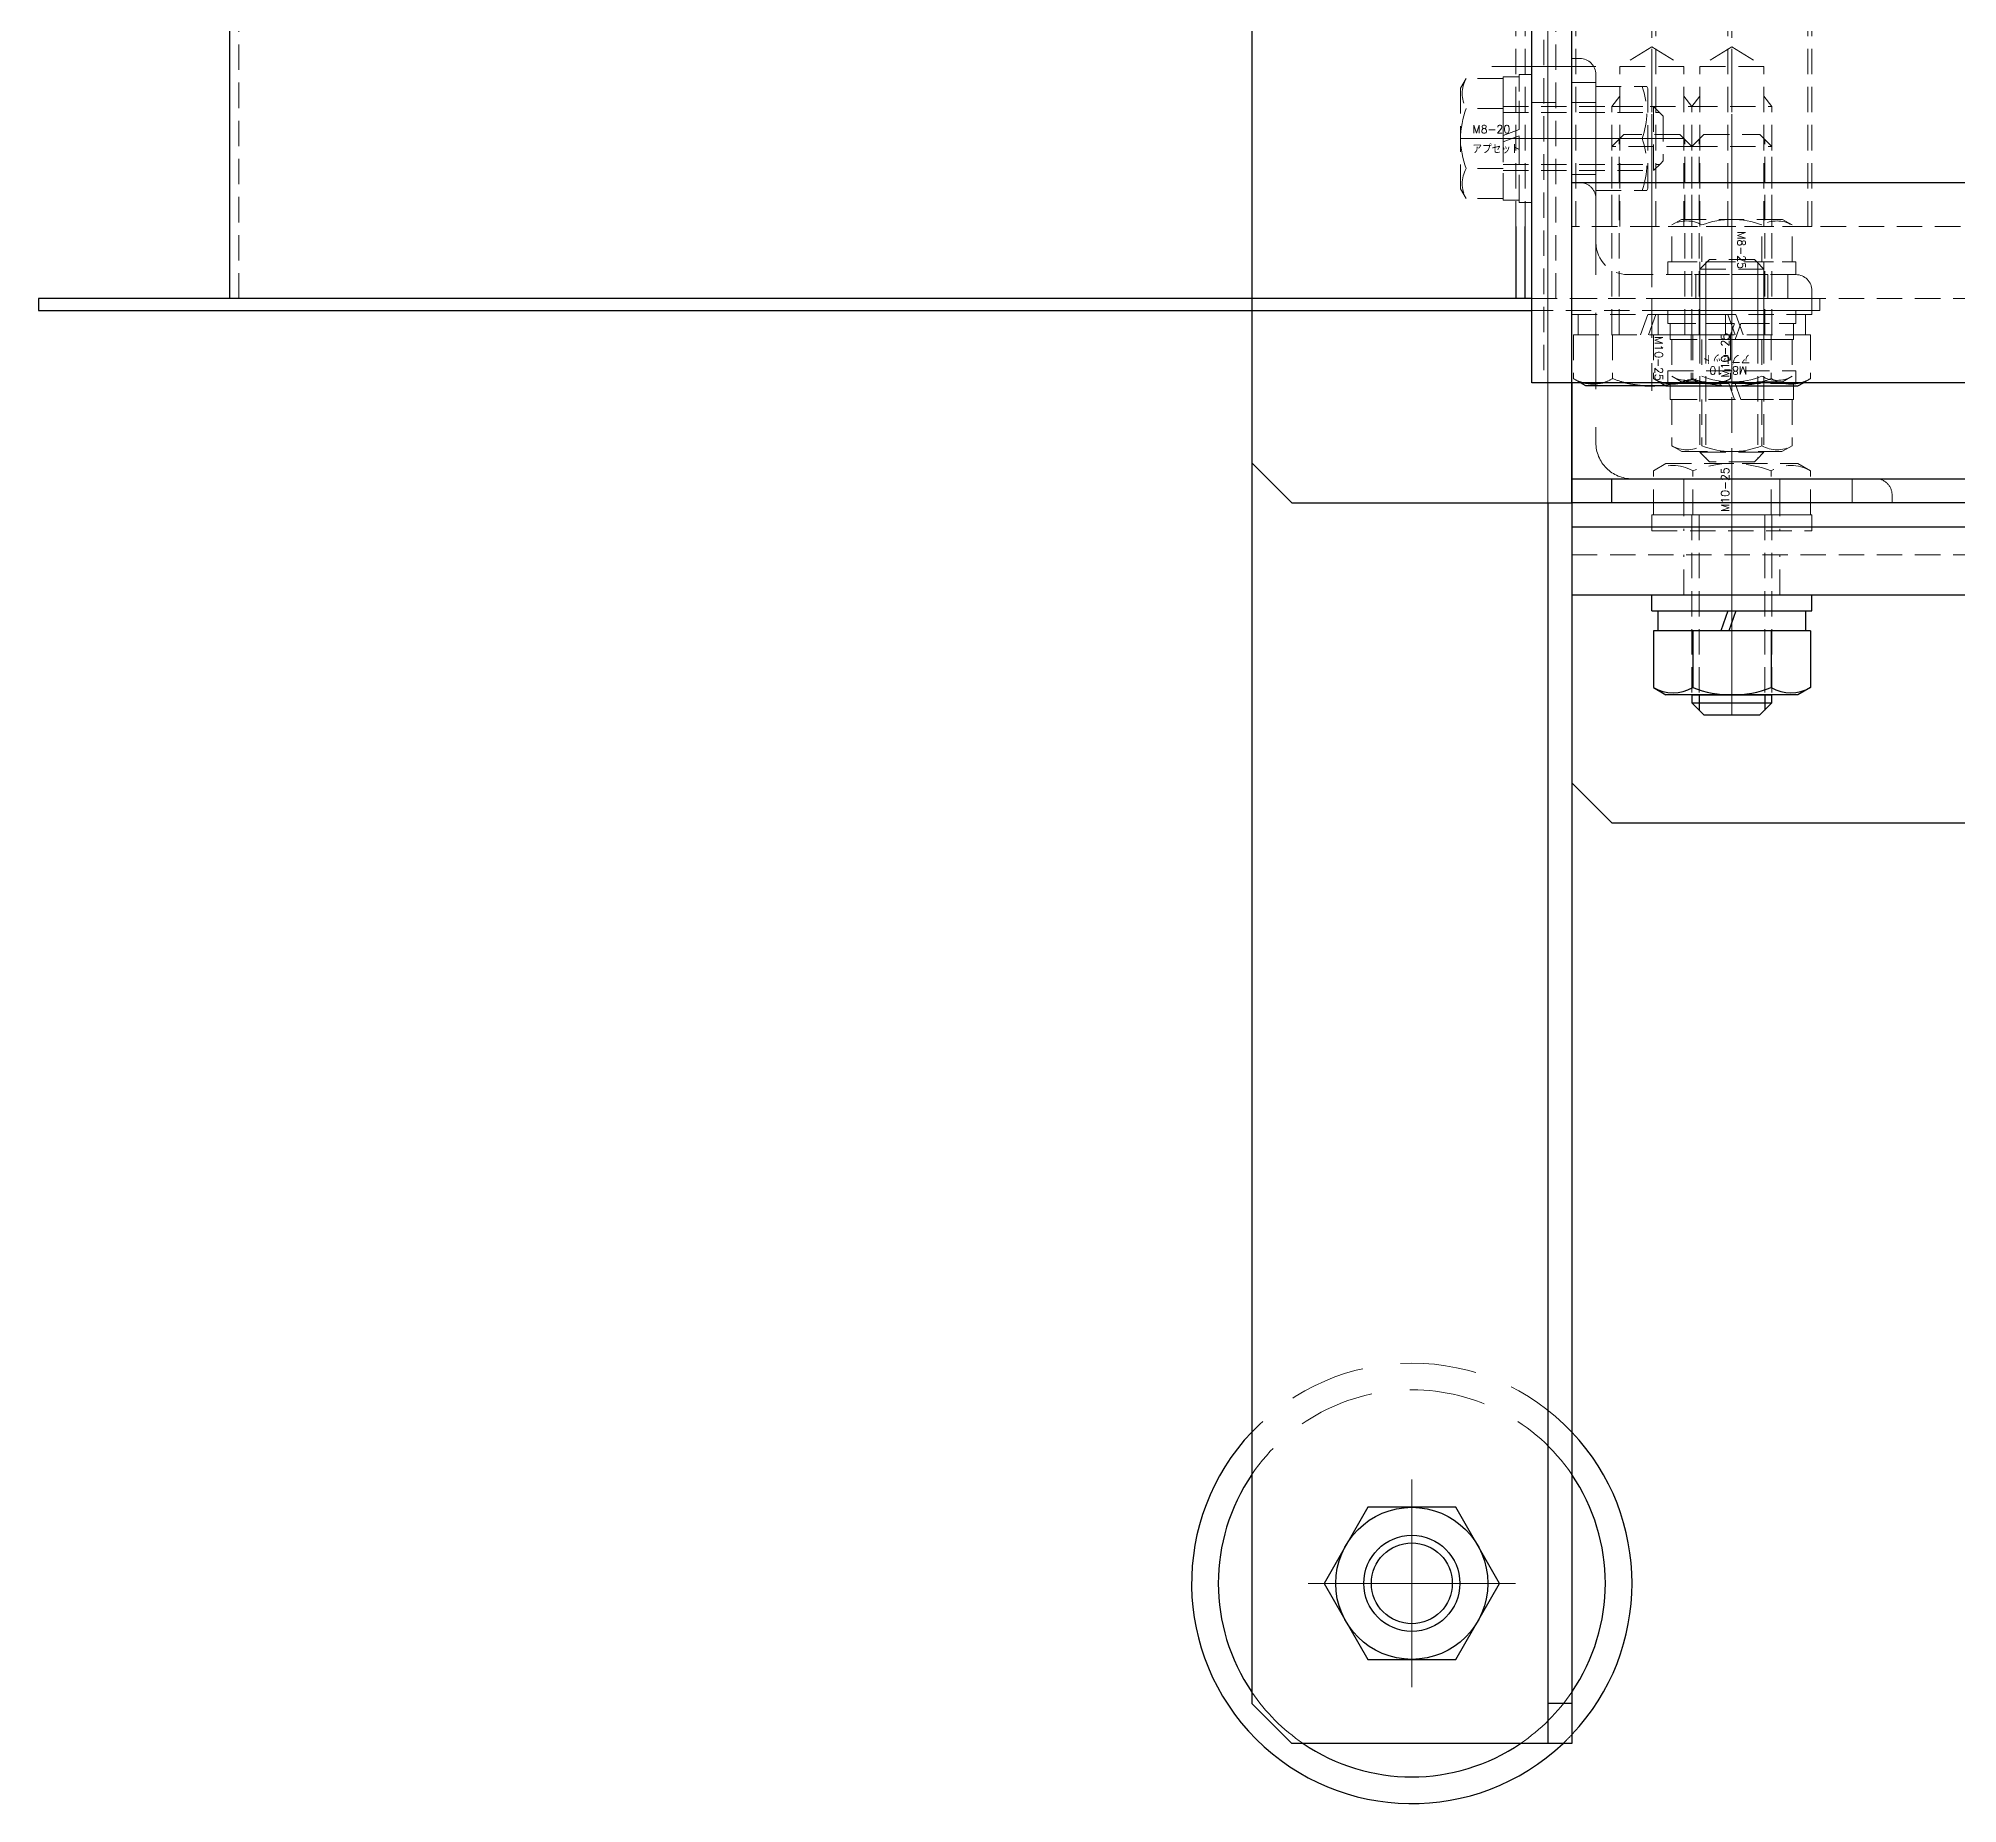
# Model space of a CAD drawing. Header units: millimetres. Extents: x 0 to 51411, y 0 to 16902.
# Drawn here: x 8372.6 to 8612.4, y 8082.4 to 8302.9 of the extents above; entities that cross this region are included whole.
import ezdxf

# ---------------------------------------------------------------- set-up
doc = ezdxf.new("R2010")
doc.units = ezdxf.units.MM
doc.linetypes.add('CENTER2', pattern=[28.575, 19.05, -3.175, 3.175, -3.175])
doc.linetypes.add('HIDDEN2', pattern=[4.7625, 3.175, -1.5875])
for name, color, linetype, lineweight in [('01_外形線', 7, 'Continuous', 25), ('03_かくれ線', 6, 'HIDDEN2', 13), ('04_中心線', 1, 'CENTER2', 9)]:
    doc.layers.add(name, color=color, linetype=linetype, lineweight=lineweight)
doc.styles.add('KSS_TXT', font='txt.shx', dxfattribs={"bigfont": 'extfont2.shx'})

# ---------------------------------------------------------------- blocks, each defined once
blk = doc.blocks.new('*U1765')
at = {"layer": '04_中心線', "color": 0, "linetype": 'CENTER2', "transparency": 16777216}
for p, q in [((0, 2.4), (0, 12.97)), ((-12.97, 0), (-2.4, 0)), ((2.4, 0), (12.97, 0)), ((0, -12.97), (0, -2.4))]:
    blk.add_line(p, q, dxfattribs=at)
at = {"layer": '04_中心線', "color": 0, "linetype": 'Continuous', "transparency": 16777216}
for p, q in [((-1.2, 0), (1.2, 0)), ((0, -1.2), (0, 1.2))]:
    blk.add_line(p, q, dxfattribs=at)
blk = doc.blocks.new('*U1767')
at = {"layer": '04_中心線', "color": 0, "linetype": 'CENTER2', "transparency": 16777216}
for p, q in [((0, 1.2), (0, 9.5)), ((-9.5, 0), (-1.2, 0)), ((1.2, 0), (9.5, 0)), ((0, -9.5), (0, -1.2))]:
    blk.add_line(p, q, dxfattribs=at)
at = {"layer": '04_中心線', "color": 0, "linetype": 'Continuous', "transparency": 16777216}
for p, q in [((-0.6, 0), (0.6, 0)), ((0, -0.6), (0, 0.6))]:
    blk.add_line(p, q, dxfattribs=at)

msp = doc.modelspace()

# ---------------------------------------------------------------- linework, layer by layer
at = {"layer": '01_外形線'}
for p, q in [((8396.501, 8270.41), (8396.501, 8549.41)), ((8557.198, 8279.41), (8557.198, 8270.41)), ((8558.347, 8270.41), (8558.347, 8279.41)), ((8565.952, 8259.51), (8565.259, 8259.91)), ((8575.952, 8259.51), (8565.952, 8259.51)), ((8575.259, 8259.91), (8575.952, 8259.51)), ((8575.952, 8259.51), (8592.452, 8259.51)), ((8592.452, 8259.51), (8593.145, 8259.91)), ((8524.202, 8249.91), (8524.202, 8094.91)), ((8564.202, 8247.91), (9364.202, 8247.91)), ((8569.202, 8244.91), (8569.202, 8247.91)), ((8561.202, 8244.91), (8561.202, 8089.91)), ((8564.202, 8244.91), (8564.202, 8089.91)), ((8564.202, 8241.91), (9364.202, 8241.91)), ((8574.202, 8233.41), (8594.202, 8233.41)), ((8574.202, 8231.41), (8574.202, 8233.41)), ((8594.202, 8231.41), (8594.202, 8233.41)), ((8574.202, 8231.41), (8594.202, 8231.41)), ((8575.002, 8228.91), (8575.002, 8231.41)), ((8583.702, 8231.41), (8582.792, 8228.91)), ((8584.702, 8231.41), (8583.792, 8228.91)), ((8593.402, 8231.41), (8593.402, 8228.91)), ((8594.017, 8228.91), (8574.387, 8228.91)), ((8574.387, 8228.91), (8574.387, 8221.813)), ((8582.792, 8228.91), (8575.002, 8228.91)), ((8579.294, 8228.91), (8579.294, 8221.813)), ((8593.402, 8228.91), (8583.792, 8228.91)), ((8589.109, 8228.91), (8589.109, 8221.813)), ((8594.017, 8228.91), (8594.017, 8221.813)), ((8574.387, 8221.813), (8575.952, 8220.91)), ((8592.452, 8220.91), (8575.952, 8220.91)), ((8579.202, 8220.91), (8589.202, 8220.91)), ((8579.202, 8220.91), (8579.202, 8219.91)), ((8580.102, 8220.91), (8580.102, 8219.01)), ((8588.302, 8220.91), (8588.302, 8219.01)), ((8589.202, 8219.91), (8589.202, 8220.91)), ((8594.017, 8221.813), (8592.452, 8220.91)), ((8579.202, 8219.91), (8580.702, 8218.41)), ((8579.202, 8219.91), (8589.202, 8219.91)), ((8580.702, 8218.41), (8587.702, 8218.41)), ((8589.202, 8219.91), (8587.702, 8218.41)), ((8529.202, 8089.91), (8524.202, 8094.91)), ((8564.202, 8094.91), (8561.202, 8094.91)), ((8564.202, 8089.91), (8529.202, 8089.91))]:
    msp.add_line(p, q, dxfattribs=at)
for points in [[(8524.202, 8569.91), (8524.202, 8249.91), (8529.202, 8244.91), (8564.202, 8244.91), (8564.202, 8574.91), (8529.202, 8574.91)], [(8564.202, 8284.91), (9364.202, 8284.91), (9364.202, 8244.91), (8564.202, 8244.91)], [(8569.202, 8204.91), (9359.202, 8204.91), (9364.202, 8209.91), (9364.202, 8244.91), (8564.202, 8244.91), (8564.202, 8209.91)], [(8549.687, 8100.41), (8555.172, 8109.91), (8549.687, 8119.41), (8538.717, 8119.41), (8533.232, 8109.91), (8538.717, 8100.41)]]:
    msp.add_lwpolyline(points, close=True, dxfattribs=at)
msp.add_lwpolyline([(8559.202, 8559.91), (9114.202, 8559.91, -0.4142136), (9124.202, 8549.91), (9124.202, 8269.91, -0.4142136), (9114.202, 8259.91), (8559.202, 8259.91), (8559.202, 8559.91)], format="xyb", dxfattribs=at)
for points in [[(8559.202, 8270.41), (8372.594, 8270.41), (8372.594, 8268.91), (8559.202, 8268.91)], [(8564.202, 8259.91), (8564.202, 8233.41), (8679.709, 8233.41)]]:
    msp.add_lwpolyline(points, dxfattribs=at)
for radius in [9.5, 6, 5.053]:
    msp.add_circle((8544.202, 8109.91), radius, dxfattribs=at)
for centre, radius, start, end in [((8566.841, 8264.663), 4.907, 255.61054, 284.38946), ((8574.202, 8273.289), 13.779, 256.16077, 276.6282), ((8576.841, 8264.663), 4.907, 255.61054, 284.38946), ((8584.202, 8273.289), 13.779, 256.16077, 283.83923), ((8591.563, 8264.663), 4.907, 255.61054, 284.38946), ((8576.841, 8226.063), 4.907, 240.00001, 299.99999), ((8584.202, 8234.689), 13.779, 249.136, 290.864), ((8591.563, 8226.063), 4.907, 240.00001, 299.99999), ((8544.202, 8109.91), 27.518, 136.61816, 313.38184), ((8544.202, 8109.91), 27.518, 316.61816, 43.38184), ((8544.202, 8109.91), 24.18, 145.80392, 214.19608), ((8544.202, 8109.91), 24.18, 325.80392, 34.19608), ((8544.202, 8109.91), 24.18, 235.80392, 304.19608)]:
    msp.add_arc(centre, radius, start, end, dxfattribs=at)
at = {"layer": '03_かくれ線', "ltscale": 3}
for p, q in [((8561.202, 8574.91), (8561.202, 8244.91)), ((8561.202, 8244.91), (8561.202, 8574.91)), ((8564.202, 8574.91), (8564.202, 8244.91)), ((8524.202, 8569.91), (8524.202, 8249.91)), ((8578.202, 8244.91), (8578.202, 8247.91)), ((8590.202, 8244.91), (8590.202, 8247.91)), ((8599.202, 8244.91), (8599.202, 8247.91))]:
    msp.add_line(p, q, dxfattribs=at)
at = {"layer": '03_かくれ線'}
for p, q in [((8560.702, 8559.91), (8560.702, 8259.91)), ((8564.202, 8559.91), (8564.202, 8259.91)), ((8397.65, 8270.41), (8397.65, 8549.41)), ((8559.202, 8549.41), (8559.202, 8270.41)), ((8562.202, 8270.41), (8562.202, 8549.41)), ((8557.198, 8279.41), (8557.198, 8540.41)), ((8558.347, 8279.41), (8558.347, 8540.41)), ((8564.202, 8279.41), (8564.202, 8540.41)), ((8564.702, 8279.41), (8564.702, 8540.41)), ((8574.202, 8279.41), (8574.202, 8540.41)), ((8574.702, 8279.41), (8574.702, 8540.41)), ((8583.702, 8279.41), (8583.702, 8540.41)), ((8584.202, 8279.41), (8584.202, 8540.41)), ((8593.702, 8279.41), (8593.702, 8540.41)), ((8594.202, 8279.41), (8594.202, 8540.41)), ((8564.202, 8270.41), (8564.202, 8300.41)), ((8564.202, 8300.41), (8565.202, 8300.41)), ((8574.202, 8301.86), (8570.202, 8299.406)), ((8574.202, 8301.86), (8578.202, 8299.406)), ((8584.202, 8301.86), (8580.202, 8299.406)), ((8584.202, 8301.86), (8588.202, 8299.406)), ((8550.998, 8297.915), (8550.302, 8296.71)), ((8555.602, 8297.915), (8550.998, 8297.915)), ((8555.602, 8290.81), (8555.602, 8298.11)), ((8557.602, 8298.11), (8555.602, 8298.11)), ((8555.602, 8282.904), (8555.602, 8297.915)), ((8557.602, 8282.41), (8557.602, 8298.41)), ((8559.202, 8298.41), (8557.602, 8298.41)), ((8557.602, 8291.538), (8557.602, 8298.11)), ((8559.202, 8298.41), (8559.202, 8282.41)), ((8564.202, 8297.41), (8567.202, 8297.41)), ((8567.202, 8277.41), (8567.202, 8298.41)), ((8570.202, 8279.41), (8570.202, 8299.406)), ((8570.202, 8299.406), (8574.202, 8299.406)), ((8578.202, 8299.406), (8574.202, 8299.406)), ((8578.202, 8279.41), (8578.202, 8299.406)), ((8580.202, 8279.41), (8580.202, 8299.406)), ((8580.202, 8299.406), (8584.202, 8299.406)), ((8588.202, 8299.406), (8584.202, 8299.406)), ((8588.202, 8279.41), (8588.202, 8299.406)), ((8550.302, 8296.71), (8550.302, 8284.11)), ((8559.202, 8294.91), (8562.202, 8294.91)), ((8564.202, 8294.91), (8567.202, 8294.91)), ((8567.202, 8296.91), (8573.558, 8296.91)), ((8567.202, 8283.91), (8567.202, 8296.91)), ((8569.202, 8294.41), (8570.202, 8295.709)), ((8573.558, 8296.91), (8573.702, 8296.66)), ((8573.702, 8284.16), (8573.702, 8296.66)), ((8579.202, 8294.41), (8578.202, 8295.709)), ((8579.202, 8294.41), (8580.202, 8295.709)), ((8589.202, 8294.41), (8588.202, 8295.709)), ((8555.602, 8294.163), (8550.998, 8294.163)), ((8555.602, 8294.41), (8574.402, 8294.41)), ((8555.602, 8293.66), (8575.152, 8293.66)), ((8569.202, 8279.41), (8569.202, 8294.41)), ((8569.202, 8294.41), (8579.202, 8294.41)), ((8574.402, 8294.41), (8574.402, 8286.41)), ((8574.402, 8294.41), (8575.302, 8293.51)), ((8575.302, 8293.51), (8575.602, 8293.21)), ((8575.602, 8293.21), (8575.602, 8287.61)), ((8579.202, 8279.41), (8579.202, 8294.41)), ((8579.202, 8279.41), (8579.202, 8294.41)), ((8579.202, 8294.41), (8589.202, 8294.41)), ((8589.202, 8279.41), (8589.202, 8294.41)), ((8555.602, 8290.81), (8557.602, 8291.538)), ((8555.602, 8290.01), (8557.602, 8290.738)), ((8557.602, 8282.71), (8557.602, 8290.738)), ((8567.202, 8290.41), (8572.977, 8290.41)), ((8569.202, 8289.41), (8570.702, 8290.91)), ((8570.102, 8265.91), (8570.102, 8290.31)), ((8577.702, 8290.91), (8570.702, 8290.91)), ((8579.202, 8289.41), (8577.702, 8290.91)), ((8578.302, 8265.91), (8578.302, 8290.31)), ((8579.202, 8289.41), (8580.702, 8290.91)), ((8580.102, 8265.91), (8580.102, 8290.31)), ((8580.702, 8290.91), (8587.702, 8290.91)), ((8589.202, 8289.41), (8587.702, 8290.91)), ((8588.302, 8265.91), (8588.302, 8290.31)), ((8555.602, 8282.71), (8555.602, 8290.01)), ((8569.202, 8265.91), (8569.202, 8289.41)), ((8579.202, 8289.41), (8569.202, 8289.41)), ((8579.202, 8265.91), (8579.202, 8289.41)), ((8579.202, 8265.91), (8579.202, 8289.41)), ((8579.202, 8289.41), (8589.202, 8289.41)), ((8589.202, 8265.91), (8589.202, 8289.41)), ((8555.602, 8286.657), (8550.998, 8286.657)), ((8555.602, 8287.16), (8575.152, 8287.16)), ((8555.602, 8286.41), (8574.402, 8286.41)), ((8564.202, 8285.91), (8567.202, 8285.91)), ((8574.402, 8286.41), (8575.302, 8287.31)), ((8575.302, 8287.31), (8575.602, 8287.61)), ((8550.998, 8282.904), (8550.302, 8284.11)), ((8555.602, 8282.904), (8550.998, 8282.904)), ((8567.202, 8283.91), (8573.558, 8283.91)), ((8573.558, 8283.91), (8573.702, 8284.16)), ((8555.602, 8282.71), (8557.602, 8282.71)), ((8559.202, 8282.41), (8557.602, 8282.41)), ((8584.202, 8279.41), (8564.202, 8279.41)), ((8594.202, 8279.41), (8574.202, 8279.41)), ((8576.696, 8279.614), (8577.902, 8280.31)), ((8576.696, 8275.01), (8576.696, 8279.614)), ((8590.502, 8280.31), (8577.902, 8280.31)), ((8580.449, 8275.01), (8580.449, 8279.614)), ((8587.955, 8275.01), (8587.955, 8279.614)), ((8591.707, 8279.614), (8590.502, 8280.31)), ((8591.707, 8275.01), (8591.707, 8279.614)), ((8571.202, 8273.41), (8592.202, 8273.41)), ((8576.202, 8275.01), (8592.202, 8275.01)), ((8576.202, 8273.41), (8576.202, 8275.01)), ((8592.202, 8273.41), (8576.202, 8273.41)), ((8576.696, 8275.01), (8591.707, 8275.01)), ((8579.702, 8270.41), (8579.702, 8273.41)), ((8580.202, 8274.11), (8581.102, 8275.01)), ((8580.202, 8275.01), (8580.202, 8255.31)), ((8588.202, 8274.11), (8580.202, 8274.11)), ((8580.202, 8265.31), (8580.202, 8274.11)), ((8580.952, 8275.01), (8580.952, 8255.31)), ((8580.952, 8265.31), (8580.952, 8274.86)), ((8581.102, 8275.01), (8581.402, 8275.31)), ((8587.002, 8275.31), (8581.402, 8275.31)), ((8587.302, 8275.01), (8587.002, 8275.31)), ((8588.202, 8274.11), (8587.302, 8275.01)), ((8587.452, 8275.01), (8587.452, 8255.31)), ((8587.452, 8265.31), (8587.452, 8274.86)), ((8588.202, 8275.01), (8588.202, 8255.31)), ((8588.202, 8265.31), (8588.202, 8274.11)), ((8588.702, 8270.41), (8588.702, 8273.41)), ((8591.202, 8273.41), (8591.202, 8270.41)), ((8592.202, 8273.41), (8592.202, 8275.01)), ((8594.202, 8270.41), (8594.202, 8271.41)), ((8559.202, 8270.41), (8562.202, 8270.41)), ((8564.202, 8270.41), (8594.202, 8270.41)), ((8564.202, 8270.41), (8584.202, 8270.41)), ((8564.202, 8268.94), (8564.202, 8270.41)), ((8564.202, 8268.41), (8564.202, 8268.94)), ((8594.202, 8270.41), (8574.202, 8270.41)), ((8574.202, 8268.94), (8574.202, 8270.41)), ((8574.202, 8268.94), (8574.202, 8268.41)), ((8592.202, 8268.91), (8576.202, 8268.91)), ((8576.202, 8268.91), (8576.202, 8267.31)), ((8584.202, 8268.94), (8584.202, 8270.41)), ((8584.202, 8268.94), (8584.202, 8268.41)), ((8592.202, 8268.91), (8592.202, 8267.31)), ((8594.202, 8268.94), (8594.202, 8270.41)), ((8594.202, 8268.41), (8594.202, 8268.94)), ((8564.202, 8268.41), (8584.202, 8268.41)), ((8565.002, 8265.91), (8565.002, 8268.41)), ((8573.702, 8268.41), (8572.792, 8265.91)), ((8574.702, 8268.41), (8573.792, 8265.91)), ((8594.202, 8268.41), (8574.202, 8268.41)), ((8575.002, 8268.41), (8575.002, 8265.91)), ((8576.202, 8267.31), (8592.202, 8267.31)), ((8576.502, 8267.31), (8584.53, 8267.31)), ((8576.502, 8265.31), (8576.502, 8267.31)), ((8583.402, 8268.41), (8583.402, 8265.91)), ((8583.702, 8268.41), (8584.612, 8265.91)), ((8583.802, 8265.31), (8584.53, 8267.31)), ((8584.602, 8265.31), (8585.33, 8267.31)), ((8584.702, 8268.41), (8585.612, 8265.91)), ((8585.33, 8267.31), (8591.902, 8267.31)), ((8591.902, 8267.31), (8591.902, 8265.31)), ((8593.402, 8265.91), (8593.402, 8268.41)), ((8564.387, 8265.91), (8564.387, 8260.413)), ((8564.387, 8265.91), (8584.017, 8265.91)), ((8569.294, 8265.91), (8569.294, 8260.413)), ((8574.387, 8265.91), (8574.387, 8260.413)), ((8594.017, 8265.91), (8574.387, 8265.91)), ((8576.502, 8265.31), (8583.802, 8265.31)), ((8576.696, 8265.31), (8591.707, 8265.31)), ((8576.696, 8265.31), (8576.696, 8260.706)), ((8579.109, 8265.91), (8579.109, 8260.413)), ((8579.294, 8265.91), (8579.294, 8260.413)), ((8580.449, 8265.31), (8580.449, 8260.706)), ((8584.017, 8265.91), (8584.017, 8260.413)), ((8584.602, 8265.31), (8591.902, 8265.31)), ((8587.955, 8265.31), (8587.955, 8260.706)), ((8589.109, 8265.91), (8589.109, 8260.413)), ((8591.707, 8265.31), (8591.707, 8260.706)), ((8594.017, 8265.91), (8594.017, 8260.413)), ((8576.202, 8261.41), (8592.202, 8261.41)), ((8576.202, 8259.81), (8576.202, 8261.41)), ((8592.202, 8259.81), (8592.202, 8261.41)), ((8564.387, 8260.413), (8565.259, 8259.91)), ((8574.387, 8260.413), (8575.259, 8259.91)), ((8582.452, 8259.51), (8575.952, 8259.51)), ((8592.202, 8259.81), (8576.202, 8259.81)), ((8576.502, 8259.81), (8583.802, 8259.81)), ((8576.502, 8259.81), (8576.502, 8257.81)), ((8576.696, 8260.706), (8577.902, 8260.01)), ((8590.502, 8260.01), (8577.902, 8260.01)), ((8583.197, 8259.94), (8582.452, 8259.51)), ((8584.017, 8260.413), (8583.234, 8259.962)), ((8583.802, 8259.81), (8584.53, 8257.81)), ((8584.602, 8259.81), (8591.902, 8259.81)), ((8584.602, 8259.81), (8585.33, 8257.81)), ((8591.707, 8260.706), (8590.502, 8260.01)), ((8591.902, 8257.81), (8591.902, 8259.81)), ((8594.017, 8260.413), (8593.145, 8259.91)), ((8576.502, 8257.81), (8584.53, 8257.81)), ((8576.696, 8257.81), (8591.707, 8257.81)), ((8576.696, 8257.81), (8576.696, 8252.035)), ((8580.449, 8257.81), (8580.449, 8252.035)), ((8585.33, 8257.81), (8591.902, 8257.81)), ((8587.955, 8257.81), (8587.955, 8252.035)), ((8591.707, 8257.81), (8591.707, 8252.035)), ((8580.202, 8255.31), (8580.202, 8251.21)), ((8580.952, 8255.31), (8580.952, 8250.46)), ((8587.452, 8255.31), (8587.452, 8250.46)), ((8588.202, 8255.31), (8588.202, 8251.21)), ((8576.696, 8252.035), (8577.952, 8251.31)), ((8591.707, 8252.035), (8590.452, 8251.31)), ((8574.387, 8248.906), (8575.952, 8249.81)), ((8575.952, 8249.81), (8592.452, 8249.81)), ((8577.952, 8251.31), (8590.452, 8251.31)), ((8588.202, 8251.21), (8580.202, 8251.21)), ((8580.202, 8251.21), (8581.102, 8250.31)), ((8581.102, 8250.31), (8581.402, 8250.01)), ((8587.002, 8250.01), (8581.402, 8250.01)), ((8587.302, 8250.31), (8587.002, 8250.01)), ((8588.202, 8251.21), (8587.302, 8250.31)), ((8594.017, 8248.906), (8592.452, 8249.81)), ((8574.387, 8243.41), (8574.387, 8248.906)), ((8579.294, 8243.41), (8579.294, 8248.906)), ((8589.109, 8243.41), (8589.109, 8248.906)), ((8594.017, 8243.41), (8594.017, 8248.906)), ((8578.202, 8246.41), (8578.202, 8241.41)), ((8584.202, 8244.66), (8584.202, 8237.16)), ((8590.202, 8246.41), (8590.202, 8241.41)), ((8574.202, 8243.41), (8594.202, 8243.41)), ((8574.202, 8241.41), (8574.202, 8243.41)), ((8594.017, 8243.41), (8574.387, 8243.41)), ((8579.202, 8243.41), (8579.202, 8220.91)), ((8580.102, 8243.41), (8580.102, 8220.91)), ((8588.302, 8243.41), (8588.302, 8220.91)), ((8589.202, 8243.41), (8589.202, 8220.91)), ((8594.202, 8241.41), (8594.202, 8243.41)), ((8574.202, 8241.41), (8594.202, 8241.41)), ((8564.202, 8238.41), (8884.202, 8238.41)), ((8578.202, 8233.41), (8578.202, 8238.41)), ((8590.202, 8233.41), (8590.202, 8238.41))]:
    msp.add_line(p, q, dxfattribs=at)
at = {"layer": '03_かくれ線', "ltscale": 3}
msp.add_lwpolyline([(8564.202, 8284.91), (8565.202, 8284.91, -0.4142136), (8567.202, 8282.91), (8567.202, 8252.41, 0.4142136), (8571.702, 8247.91), (8602.202, 8247.91, -0.4142136), (8604.202, 8245.91), (8604.202, 8244.91), (8564.202, 8244.91)], format="xyb", close=True, dxfattribs=at)
at = {"layer": '03_かくれ線'}
for points in [[(8564.202, 8270.41), (8884.202, 8270.41), (8884.202, 8279.41), (8564.202, 8279.41), (8564.202, 8270.41)], [(8559.202, 8270.41), (8595.202, 8270.41), (8595.202, 8268.91), (8559.202, 8268.91)]]:
    msp.add_lwpolyline(points, dxfattribs=at)
at = {"layer": '03_かくれ線', "ltscale": 3}
msp.add_circle((8544.202, 8109.91), 6, dxfattribs=at)
at = {"layer": '03_かくれ線'}
for centre, radius, start, end in [((8565.202, 8298.41), 2, 0, 90), ((8554.248, 8296.039), 3.753, 150.00001, 209.99999), ((8564.17, 8293.66), 9.387, 339.74445, 20.25555), ((8560.767, 8290.41), 10.465, 158.98558, 201.01442), ((8564.17, 8287.16), 9.387, 339.74445, 20.25555), ((8554.248, 8284.781), 3.753, 150.00001, 209.99999), ((8578.573, 8276.364), 3.753, 60.00001, 119.99999), ((8584.202, 8269.845), 10.465, 68.98558, 111.01442), ((8589.831, 8276.364), 3.753, 60.00001, 119.99999), ((8571.202, 8277.41), 4, 180, 270), ((8592.202, 8271.41), 2, 0, 90), ((8566.841, 8264.663), 4.907, 240.00001, 255.61054), ((8566.841, 8264.663), 4.907, 284.38946, 299.99999), ((8574.202, 8273.289), 13.779, 249.136, 256.16077), ((8576.841, 8264.663), 4.907, 240.00001, 255.61054), ((8574.202, 8273.289), 13.779, 276.6282, 290.864), ((8578.573, 8263.956), 3.753, 240.00001, 299.99999), ((8576.841, 8264.663), 4.907, 284.38946, 299.99999), ((8581.563, 8264.663), 4.907, 240.00001, 254.25373), ((8584.202, 8273.289), 13.779, 249.136, 256.16077), ((8581.563, 8264.663), 4.907, 254.25373, 285.74627), ((8584.202, 8270.475), 10.465, 248.98558, 291.01442), ((8581.563, 8264.663), 4.907, 285.74627, 299.99999), ((8584.202, 8273.289), 13.779, 283.83923, 290.864), ((8589.831, 8263.956), 3.753, 240.00001, 299.99999), ((8591.563, 8264.663), 4.907, 240.00001, 255.61054), ((8591.563, 8264.663), 4.907, 284.38946, 299.99999), ((8578.573, 8255.285), 3.753, 240.00001, 299.99999), ((8584.202, 8261.386), 10.077, 248.13461, 291.86539), ((8589.831, 8255.285), 3.753, 240.00001, 299.99999), ((8576.841, 8244.656), 4.907, 60.00001, 119.99999), ((8584.202, 8236.031), 13.779, 69.136, 110.864), ((8591.563, 8244.656), 4.907, 60.00001, 119.99999)]:
    msp.add_arc(centre, radius, start, end, dxfattribs=at)
at = {"layer": '03_かくれ線', "ltscale": 3}
for radius, start, end in [(27.518, 43.38184, 136.61816), (24.18, 34.19608, 145.80392), (24.18, 214.19608, 235.80392), (24.18, 304.19608, 325.80392), (27.518, 313.38184, 316.61816)]:
    msp.add_arc((8544.202, 8109.91), radius, start, end, dxfattribs=at)
at = {"layer": '04_中心線'}
for p, q in [((8574.202, 8274.41), (8574.202, 8545.41)), ((8584.202, 8274.41), (8584.202, 8545.41)), ((8554.202, 8299.41), (8567.202, 8299.41)), ((8550.302, 8290.41), (8575.602, 8290.41)), ((8559.202, 8290.41), (8578.702, 8290.41)), ((8574.202, 8290.91), (8574.202, 8258.91)), ((8584.202, 8290.91), (8584.202, 8258.91)), ((8584.202, 8280.31), (8584.202, 8250.01)), ((8584.202, 8279.41), (8584.202, 8270.41)), ((8584.202, 8265.41), (8584.202, 8278.41)), ((8584.202, 8260.01), (8584.202, 8275.31)), ((8584.202, 8273.41), (8584.202, 8265.91)), ((8584.202, 8231.41), (8584.202, 8261.41)), ((8584.202, 8218.41), (8584.202, 8249.81)), ((8584.202, 8223.41), (8584.202, 8248.41)), ((8584.202, 8227.91), (8584.202, 8246.81))]:
    msp.add_line(p, q, dxfattribs=at)

# ---------------------------------------------------------------- block references
at = {"layer": '04_中心線', "linetype": 'CENTER2'}
for name in ['*U1765', '*U1767']:
    msp.add_blockref(name, (8544.202, 8109.91), dxfattribs=at)

# ---------------------------------------------------------------- texts
at = {"layer": '03_かくれ線', "style": 'KSS_TXT'}
for s, p in [('M8-20', (8551.778, 8291.09)), ('アプセット', (8551.778, 8288.552))]:
    msp.add_text(s, height=1, dxfattribs=at).set_placement(p)
for s, rotation, p in [('M8-25', 270, (8584.882, 8278.834)), ('M10-25', 270, (8574.562, 8265.718)), ('M10-25', 90, (8583.842, 8260.551)), ('アプセット', 180, (8586.54, 8263.443)), ('M8-10', 180, (8586.095, 8261.926)), ('M10-25', 90, (8583.842, 8243.768))]:
    msp.add_text(s, height=1, rotation=rotation, dxfattribs=at).set_placement(p)

doc.saveas('drawing.dxf')
